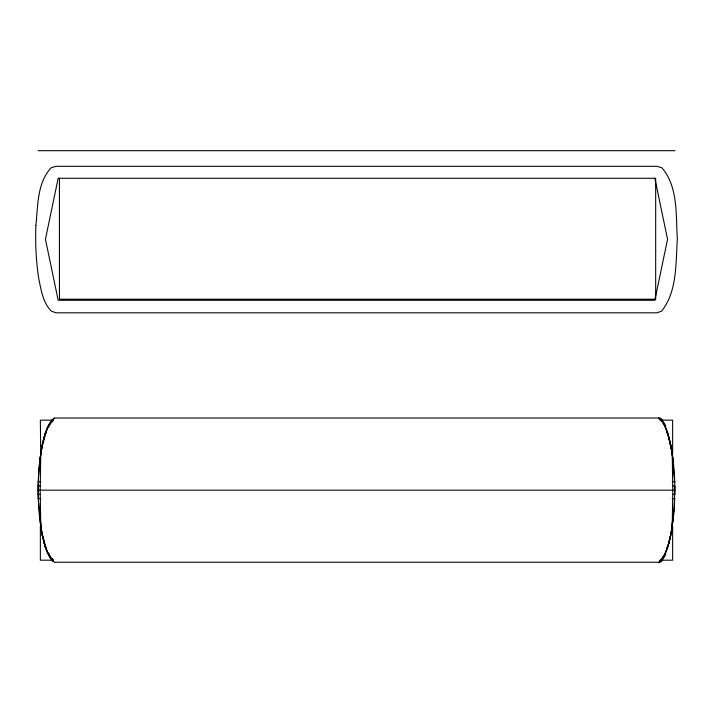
<?xml version="1.0" encoding="UTF-8"?>
<svg xmlns="http://www.w3.org/2000/svg" width="713" height="713" viewBox="0 0 713 713"><rect width="100%" height="100%" fill="white"/><g stroke="black" fill="none" stroke-linecap="round" stroke-linejoin="round"><path stroke-width="1.07" d="M38.145 490.972L38.145 489.376M674.855 489.376L674.855 490.972M38.261 497.032L38.172 487.255M674.828 487.255L674.204 507.914L672.136 527.112M38.145 489.109L38.306 481.926A262.981 262.981 0 0 1 40.16 458.103M674.846 491.765L674.828 493.093M38.172 486.988L38.208 485.33M674.828 493.36L674.801 494.501M674.801 494.465L672.573 494.412M38.217 485.098L38.279 482.915M38.279 482.719C38.903 466.721 40.329 450.598 44.75 435.153M674.694 498.244L674.685 498.449A262.981 262.981 0 0 1 672.84 522.237M40.186 463.637L40.186 458.111L41.372 450.046M40.186 458.111L40.935 452.782M40.784 453.789L40.186 490.17L40.784 526.559M672.216 526.559L672.814 490.17L672.216 453.789M672.065 527.558L672.814 516.702L671.958 528.244L668.758 543.422M40.971 452.541L42.566 443.816M672.029 527.807L671.628 530.294M668.277 545.097L672.644 526.247L672.644 560.195L659.935 560.195M41.443 449.636L41.666 448.397M671.557 530.713L671.334 531.943M41.737 447.987L44.242 436.926M671.263 532.361L670.594 535.748M670.719 535.142L670.434 536.533M42.317 445.001L43.119 441.347M670.354 536.925L670.478 536.336M670.202 537.62L669.881 539.001M44.268 436.819L45.632 432.399M668.732 543.529L667.653 547.085M45.062 434.164L44.732 435.233A4.207 0.633 -90 0 1 44.776 436.026M668.117 545.623L668.268 545.115A4.207 0.633 -90 0 1 668.224 544.313M44.981 434.404C47.04 428.549 49.108 421.615 54.58 418.032L658.42 418.032C663.856 421.588 665.915 428.477 667.983 434.279M667.912 546.283L667.831 546.532M667.849 546.47L664.596 554.678L660.033 561.104M45.374 433.183L46.274 432.88M667.555 547.379L667.368 547.949M667.546 547.415L666.726 547.459M45.694 432.221L47.762 426.998M667.306 548.128L665.238 553.35M47.111 428.468L47.673 427.185M665.033 553.787L665.327 553.163M48.208 426.062L52.548 419.636M664.792 554.286L660.951 560.195M52.094 420.1L52.967 419.244M52.628 419.565L53.359 418.905M659.641 561.443L660.844 560.311L658.946 561.978M53.965 418.433L54.509 418.076M658.527 562.245L54.473 562.245M38.092 150.684L674.908 150.684M53.065 420.153L40.356 420.153L40.73 454.101M659.935 420.153L672.644 420.153L672.644 454.101L670.559 444.395M666.726 432.88L667.626 433.183M38.315 481.685L40.828 481.685M672.172 481.685L674.685 481.685L674.703 482.309M38.199 485.927L40.427 485.927M672.573 485.927L674.801 485.847L674.828 486.988M38.137 490.17L674.863 490.17M38.199 494.412L40.427 494.412M38.279 497.424L38.315 498.663L40.828 498.663M672.172 498.663L674.685 498.663M45.632 547.949L45.445 547.397L46.274 547.459M53.065 560.195L40.356 560.195L40.356 526.247L42.406 535.748L42.281 535.142M658.491 418.076L658.99 418.406M54.036 561.96C49.839 559.349 45.516 548.85 44.723 545.097M659.641 418.905L662.43 422.007L664.792 426.062M53.359 561.443L50.57 558.332L48.208 554.286M660.372 419.565L660.906 420.1M52.156 560.311L52.628 560.783M665.033 426.552L665.327 427.185M665.238 426.998L667.306 432.221M47.762 553.35L45.694 548.128M47.111 551.871L47.388 552.522M667.368 432.399L667.546 432.943M45.079 546.256L45.454 547.406M667.698 433.406L672.029 452.541M668.001 434.342L668.161 434.877M668.152 434.832L668.268 435.233A4.207 0.633 -90 0 0 668.224 436.026M44.776 545.276L44.91 545.712L44.732 545.115A4.207 0.633 -90 0 0 44.776 544.313M668.277 435.251L671.691 450.464M44.384 543.93L41.042 528.244L40.186 516.702M44.607 544.687L41.309 529.884M669.881 441.347L670.514 444.199M42.798 537.62L42.958 538.315M42.646 536.925L42.361 535.534M654.828 178.268L667.555 239.274L654.828 300.28L58.172 300.28L45.445 239.274L58.172 178.268L655.675 178.268L655.675 299.21L59.446 299.21L59.446 178.268M670.594 444.591L670.719 445.197M670.496 444.11L670.639 444.805M671.762 450.874L672.814 458.111L672.814 463.637M41.238 529.465L40.971 527.807M672.011 452.407L672.136 453.227M40.989 527.932L38.315 498.663M672.065 452.782L674.685 481.685M40.935 527.558L40.186 522.237M672.261 454.047L672.814 458.111M38.217 495.375L38.306 498.423A262.972 262.972 0 0 0 40.16 522.237M38.208 495.018L38.172 493.36M38.172 493.093L38.145 491.239M674.855 488.842L674.694 481.926A262.972 262.972 0 0 0 672.84 458.103M45.668 548.217A70.747 21.292 -90 0 1 40.739 526.105M667.332 548.217A70.747 21.292 -90 0 0 672.261 526.105A70.739 21.283 90 0 1 671.967 528.075M669.81 538.983A71.746 58.974 90 0 1 665.434 553.226M665.755 554.286A26.479 21.666 -89.8 0 1 662.136 560.079M662.101 560.73A13.743 9.688 -78.5 0 1 660.274 562.316M659.329 562.397A6.399 2.219 -55 0 1 658.643 562.78M53.439 560.73A6.399 1.301 47.2 0 1 52.994 560.329M53.413 559.955A13.743 7.62 67.3 0 1 52.094 558.404M51.897 558.805A27.121 20.579 83.9 0 1 48.511 552.62M47.441 551.684A74.722 60.997 89.6 0 1 43.609 538.841M667.332 432.131A70.747 21.292 90 0 1 672.261 454.243A70.747 21.292 -90 0 0 671.967 452.274M665.434 427.114A71.746 58.974 -90 0 1 669.81 441.365M662.136 420.26A26.479 21.666 89.8 0 1 665.755 426.062M660.274 418.032A13.743 9.688 78.5 0 1 662.101 419.618M658.643 417.568A6.399 2.219 55 0 1 659.329 417.943M52.994 420.019A6.399 1.301 -47.2 0 1 53.439 419.618M52.094 421.944A13.743 7.62 -67.3 0 1 53.413 420.394M48.511 427.72A27.121 20.579 -83.9 0 1 51.897 421.535M43.609 441.499A74.722 60.997 -89.6 0 1 47.441 428.656M40.739 454.243A70.747 21.292 90 0 1 45.668 432.131M35.882 225.406C35.276 243.178 35.998 261.011 38.734 278.596C41.158 289.906 42.825 302.642 51.407 311.162L56.06 312.82L656.94 312.82L661.593 311.162C677.439 291.278 675.639 263.213 677.35 239.113C675.808 215.54 678.357 186.744 661.86 167.76L656.94 166.316L56.06 166.316L51.14 167.76C37.005 182.947 37.958 206.004 35.882 225.406"/></g></svg>
